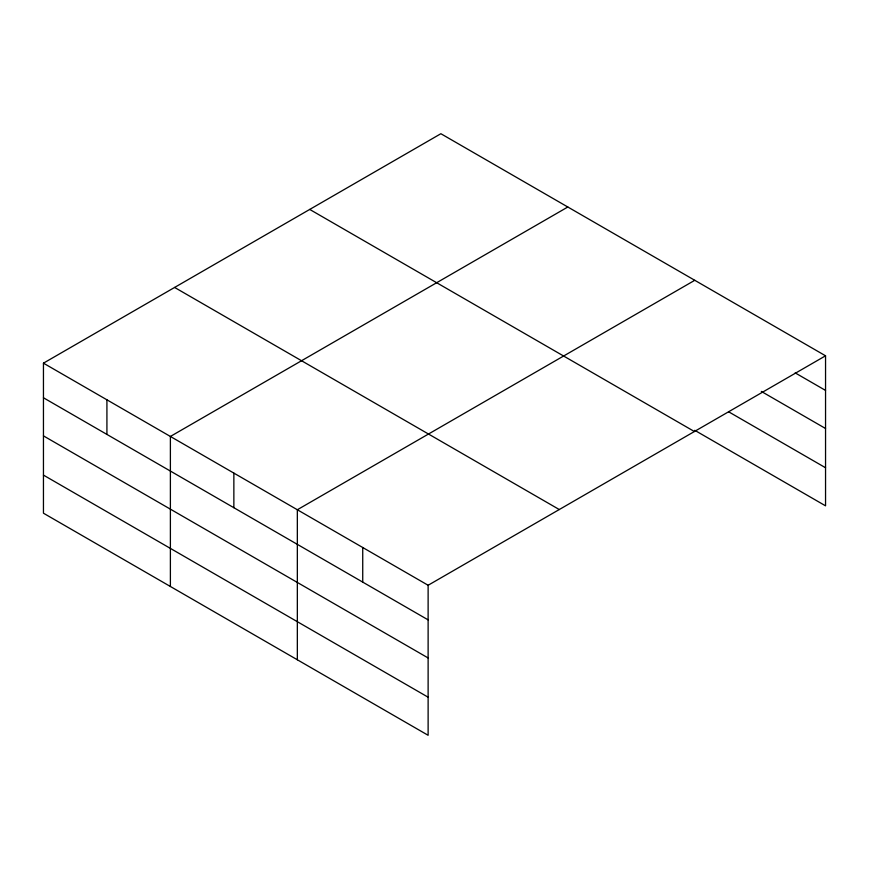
<?xml version="1.0" encoding="UTF-8"?>
<svg xmlns="http://www.w3.org/2000/svg" width="869" height="869" viewBox="0 0 869 869"><rect width="100%" height="100%" fill="white"/><g stroke="black" fill="none" stroke-linecap="round" stroke-linejoin="round"><path stroke-width="1.3" d="M825.55 355.801L440.876 133.717L43.45 363.166L43.45 513.199L428.124 735.283L428.124 585.261L825.55 355.801L825.55 505.834L694.765 430.318M567.815 207.007L170.389 436.455L170.389 586.488M694.765 280.296L297.339 509.745L297.339 659.777M795.189 372.888L825.55 390.42M761.32 391.419L825.55 428.504M728.624 411.787L825.55 467.75M309.722 209.429L694.396 431.524M174.604 287.443L559.278 509.538M43.45 363.166L428.124 585.261M43.45 397.774L428.124 619.869M43.45 435.869L428.124 657.952M43.45 475.104L428.124 697.199M362.731 547.503L362.731 582.111M233.859 473.105L233.859 507.713M106.92 399.816L106.92 434.424"/></g></svg>
